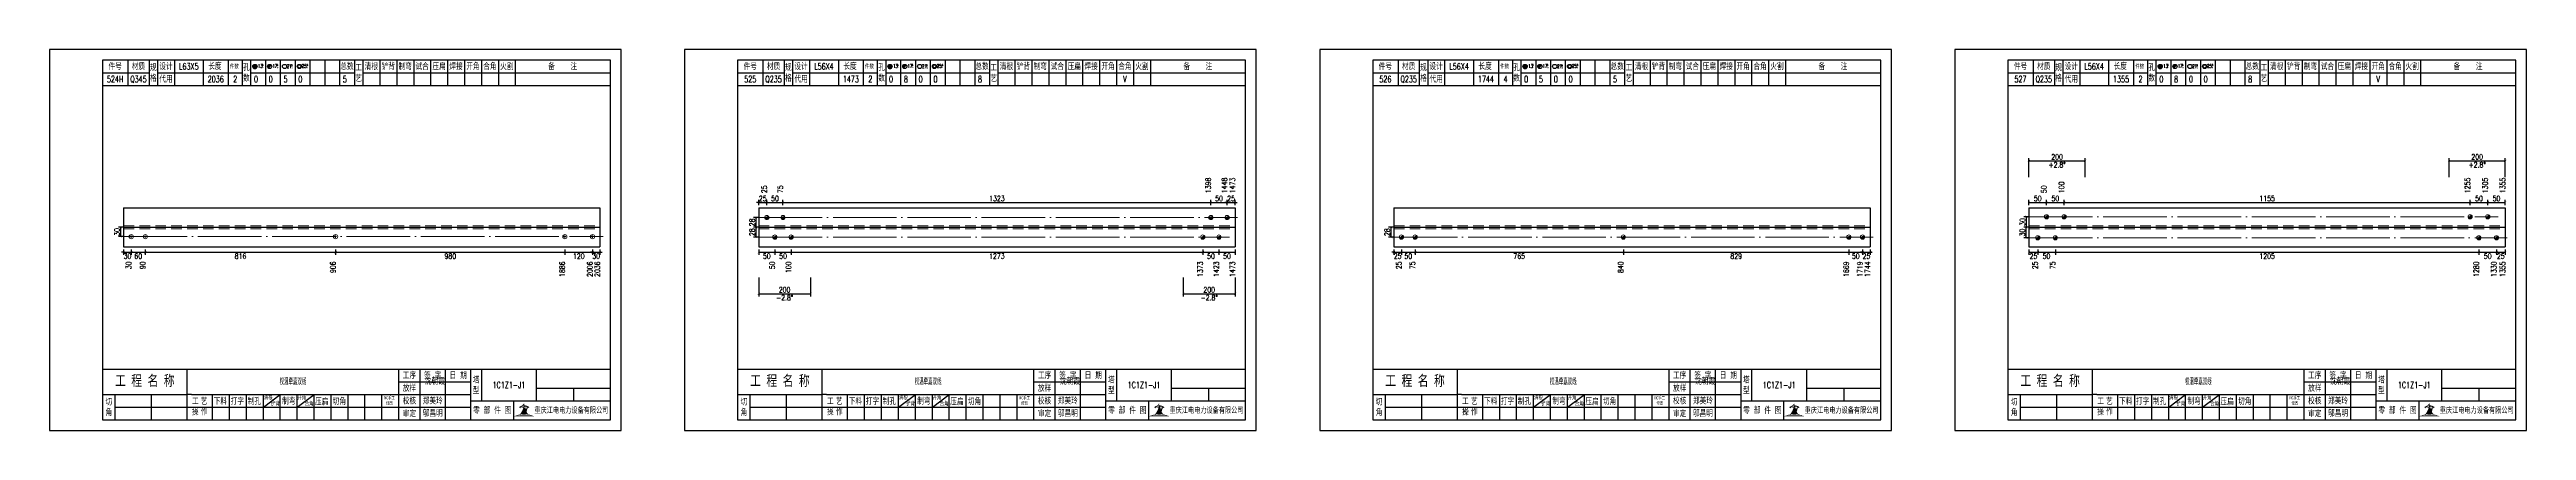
# Model space of a CAD drawing. Header units: millimetres. Extents: x -524 to 9570, y -2481 to 180.
# Drawn here: x 4500 to 5670, y -2400 to -2220 of the extents above; entities that cross this region are included whole.
import ezdxf
from ezdxf.enums import TextEntityAlignment as Align

# ---------------------------------------------------------------- set-up
doc = ezdxf.new("R2010")
doc.units = ezdxf.units.MM
doc.header["$LTSCALE"] = 20
doc.header["$PDMODE"] = 1
doc.linetypes.add('DASHDOT2X', pattern=[1.75, 1.5, -0.125, 0, -0.125])
doc.linetypes.add('HIDDEN', pattern=[0.375, 0.25, -0.125])
for name, color, linetype, lineweight in [('1', 7, 'Continuous', 25), ('11', 1, 'Continuous', 13), ('2', 1, 'HIDDEN', 13), ('5', 7, 'Continuous', 13), ('7', 3, 'DASHDOT2X', 13)]:
    doc.layers.add(name, color=color, linetype=linetype, lineweight=lineweight)
doc.styles.get("Standard").update_dxf_attribs({"font": 'simplex', "width": 0.7, "bigfont": 'gbhzfs.shx'})
doc.styles.add('SYMBOL_TXT', font='txt.shx', dxfattribs={"width": 0.6})
doc.styles.add('TITLE_TXT', font='simplex.shx', dxfattribs={"width": 0.75, "height": 2.5, "bigfont": 'gbhzfs.shx'})
doc.dimstyles.new('dimStyle4', dxfattribs={"dimtxt": 2.5, "dimasz": 1, "dimexe": 1.25, "dimexo": 0, "dimgap": 0.63, "dimtad": 2, "dimzin": 0, "dimdsep": 46, "dimtxsty": 'standard', "dimblk": 'ARCHTICK', "dimblk1": 'ARCHTICK', "dimblk2": 'ARCHTICK', "dimcen": 0.09, "dimadec": 0, "dimazin": 0, "dimtfac": 1, "dimtdec": 1, "dimtix": 1, "dimtmove": 2, "dimatfit": 3, "dimfxl": 0, "dimtolj": 1, "dimtzin": 0, "dimarcsym": 0})
doc.dimstyles.get("Standard").update_dxf_attribs({"dimtxt": 2.5, "dimasz": 1, "dimexe": 1.25, "dimexo": 0, "dimgap": 0.63, "dimtad": 1, "dimzin": 0, "dimdsep": 46, "dimtxsty": 'standard', "dimblk": 'ARCHTICK', "dimblk1": 'ARCHTICK', "dimblk2": 'ARCHTICK', "dimcen": 0.09, "dimadec": 0, "dimazin": 0, "dimtfac": 1, "dimtdec": 1, "dimtix": 1, "dimtmove": 2, "dimatfit": 3, "dimfxl": 0, "dimtolj": 1, "dimtzin": 0, "dimarcsym": 0})
pattern_1 = [(0, (-3, 0), (0, 0.0125), [])]

# ---------------------------------------------------------------- blocks, each defined once
blk = doc.blocks.new('M12_HOLE')
h = blk.add_hatch()
h.set_pattern_fill('LINE', scale=0.1, style=0)
h.set_pattern_definition(pattern_1)
h.paths.add_polyline_path([(-5, 0, 1), (-1, 0, 1)])
at = {"color": 7}
blk.add_circle((-3, 0), 2, dxfattribs=at)
at = {"color": 7, "attachment_point": 1, "style": 'SYMBOL_TXT'}
for s, insert, char_height, width in [('13\\f??|b0|i0|c0|p54;.', (-0.1, 2.1), 3.5, 5.707), ('5', (3.7, 2.3), 1.8, 2.931)]:
    blk.add_mtext(s, dxfattribs=dict(at, insert=insert, char_height=char_height, width=width))
blk = doc.blocks.new('M16_HOLE')
h = blk.add_hatch()
h.set_pattern_fill('LINE', scale=0.1, style=0)
h.set_pattern_definition(pattern_1)
h.paths.add_polyline_path([(-1.6, 1.4, 0.668179), (-5, 0, 0.198912), (-4.4, -1.4)])
at = {"color": 7}
blk.add_circle((-3, 0), 2, dxfattribs=at)
at = {"color": 7, "attachment_point": 1, "style": 'SYMBOL_TXT'}
for s, insert, char_height, width in [('17.', (-0.4, 2.1), 3.5, 6.316), ('5', (3.6, 2.3), 1.8, 1.822)]:
    blk.add_mtext(s, dxfattribs=dict(at, insert=insert, char_height=char_height, width=width))
blk = doc.blocks.new('M20_HOLE')
at = {"color": 7}
blk.add_circle((-3, 0), 2, dxfattribs=at)
at = {"color": 7, "attachment_point": 1, "style": 'SYMBOL_TXT'}
for s, insert, char_height, width in [('21.', (-0.7, 2), 3.5, 6.074), ('5', (3.3, 2), 1.8, 1.458)]:
    blk.add_mtext(s, dxfattribs=dict(at, insert=insert, char_height=char_height, width=width))
blk = doc.blocks.new('M24_HOLE')
at = {"color": 7}
for radius in [2, 1.5]:
    blk.add_circle((-3, 0), radius, dxfattribs=at)
at = {"color": 7, "attachment_point": 1, "style": 'SYMBOL_TXT'}
for s, insert, char_height, width in [('25.', (-0.7, 2.1), 3.5, 2.429), ('5', (3.9, 2.3), 1.8, 1.944)]:
    blk.add_mtext(s, dxfattribs=dict(at, insert=insert, char_height=char_height, width=width))
blk = doc.blocks.new('A$C1E394B87')
for p, q in [((270, 180), (0, 180)), ((0, 180), (0, 0)), ((270, 0), (270, 180)), ((0, 0), (270, 0))]:
    blk.add_line(p, q)
blk = doc.blocks.new('JgCard')
h = blk.add_hatch(color=256)
edge = h.paths.add_edge_path()
edge.add_arc((223.8, -21.8), 29, 79.8172, 89.2781)
edge.add_arc((224.5, -21.8), 29, 90.7219, 100.1828)
edge.add_arc((224, -3.8), 11.5, 89.3071, 113.696, ccw=False)
edge.add_arc((224.3, -3.8), 11.5, 66.304, 90.6929, ccw=False)
edge = h.paths.add_edge_path()
edge.add_arc((233, 13.2), 8.87, 191.5208, 219.6965)
edge.add_arc((215.3, 13.2), 8.87, 320.3035, 348.4792)
edge.add_arc((214, 11.4), 10.1, 338.1301, 359.9154)
edge.add_arc((234.3, 11.4), 10.1, 180.0846, 201.8699)
edge.add_line((225.9, 10.9), (225.7, 10.4))
edge.add_arc((224.2, 7.9), 3.96, 91.4198, 127.4827)
edge.add_arc((215.3, 13.2), 8.87, 351.086, 357.2867)
edge.add_line((222.4, 10.9), (222.7, 10.4))
edge.add_line((222.7, 10.4), (221.8, 10.9))
edge.add_line((225.7, 10.4), (226.6, 10.9))
edge.add_arc((224.2, 7.9), 3.54, 93.8057, 121.2894)
edge.add_arc((224.1, 7.9), 3.54, 58.7106, 86.1943)
edge.add_arc((224.2, 7.9), 3.96, 52.5302, 88.6044)
edge.add_arc((233, 13.2), 8.87, 182.7133, 188.9137)
edge.add_line((224.2, 11.4), (224.2, 11.4))
blk.add_hatch(color=256).paths.add_polyline_path([(224.2, 11.4, 0.095344), (224.9, 7.7, -0.02858), (226.2, 7.5, -0.123563), (224.3, 11.4, -0.120499), (225.9, 10.9), (225.7, 10.4), (226.6, 10.9, 0.540242), (226.6, 11, 0.158716), (224.3, 11.8, -0.027061), (224.2, 12.8, -0.027062), (224.1, 11.8, 0.158666), (221.8, 11, 0.540176), (221.8, 10.9, -0.000006), (221.8, 10.9), (222.7, 10.4), (222.4, 10.9, -0.120499), (224, 11.4, -0.123563), (222.1, 7.5, -0.02858), (223.4, 7.7, 0.095344)])
for p, q in [((265, 175), (25, 175)), ((25, 175), (25, 5)), ((25, 169), (47, 169)), ((37, 175), (37, 163)), ((47, 175), (47, 163)), ((51, 175), (51, 163)), ((51, 169), (91, 169)), ((59, 175), (59, 163)), ((72.6, 175), (72.6, 163)), ((84.4, 175), (84.4, 163)), ((91, 175), (91, 163)), ((95, 175), (95, 163)), ((95, 169), (144, 169)), ((102, 175), (102, 163)), ((109, 175), (109, 163)), ((116, 175), (116, 163)), ((123, 175), (123, 163)), ((130, 175), (130, 163)), ((137, 175), (137, 163)), ((144, 175), (144, 163)), ((148, 175), (148, 163)), ((148, 169), (265, 169)), ((156, 175), (156, 163)), ((164, 175), (164, 163)), ((172, 175), (172, 163)), ((180, 175), (180, 163)), ((188, 175), (188, 163)), ((196, 175), (196, 163)), ((204, 175), (204, 163)), ((212, 175), (212, 163)), ((220, 175), (220, 163)), ((265, 5), (265, 175)), ((25, 163), (265, 163)), ((25, 29), (265, 29)), ((65, 17), (65, 29)), ((165, 5), (165, 29)), ((175, 5), (175, 29)), ((187, 5), (187, 29)), ((199, 5), (199, 29)), ((204, 29), (204, 14)), ((230, 14), (230, 29)), ((25, 17), (65, 17)), ((31, 5), (31, 17)), ((48, 17), (48, 5)), ((65, 5), (65, 17)), ((67, 17), (65, 17)), ((67, 17), (165, 17)), ((77, 5), (77, 17)), ((85, 5), (85, 17)), ((93, 5), (93, 17)), ((101, 5), (101, 17)), ((101, 11), (109, 17)), ((109, 5), (109, 17)), ((117, 5), (117, 17)), ((117, 11), (125, 17)), ((125, 5), (125, 17)), ((133, 5), (133, 17)), ((141, 5), (141, 17)), ((149, 5), (149, 17)), ((157, 5), (157, 17)), ((165, 23), (199, 23)), ((165, 17), (199, 17)), ((199, 14), (265, 14)), ((219.1, 14), (219.1, 5)), ((230, 20), (265, 20)), ((247.5, 20), (247.5, 14)), ((25, 5), (265, 5)), ((31, 11), (65, 11)), ((65, 11), (165, 11)), ((165, 11), (199, 11))]:
    blk.add_line(p, q)
blk.add_lwpolyline([(96, 172, -1), (98, 172, -1)], format="xyb", close=True)
for p in [(65.8, 166), (145, 96)]:
    blk.add_point(p)
blk.add_blockref('A$C1E394B87', (0, 0))
at = {"xscale": 0.5, "yscale": 0.5, "zscale": 0.5}
for name, p in [('M12_HOLE', (98.5, 172)), ('M16_HOLE', (105.5, 172)), ('M20_HOLE', (112.5, 172)), ('M24_HOLE', (119.5, 172))]:
    blk.add_blockref(name, p, dxfattribs=at)
at = {"attachment_point": 5, "style": 'TITLE_TXT'}
for s, insert, char_height, width in [('{\\fSimHei|b0|i0|c134|p2;件号}', (31, 172), 3, 15), ('{\\fSimHei|b0|i0|c134|p2;材质}', (42, 172), 3, 8), ('{\\fSimHei|b0|i0|c134|p2;规格}', (49, 169), 3, 4), ('{\\fSimHei|b0|i0|c134|p2;代用}', (55, 166), 3, 8), ('{\\fSimHei|b0|i0|c134|p2;设计}', (55, 172), 3, 8), ('{\\fSimHei|b0|i0|c134|p2;长度}', (78.1, 172.1), 3, 8), ('{\\fSimHei|b0|i0|c134|p2;件数}', (87.3, 172), 2, 8.824), ('{\\fSimHei|b0|i0|c134|p2;孔数}', (93, 169), 3, 4), ('{\\fSimHei|b0|i0|c134|p2;总数}', (140.5, 172), 3, 7), ('{\\fSimHei|b0|i0|c134|p2;工\\P艺}', (146, 169), 3, 4), ('{\\fSimHei|b0|i0|c134|p2;清根}', (152, 172), 3, 8), ('{\\fSimHei|b0|i0|c134|p2;铲背}', (160, 172), 3, 8), ('{\\fSimHei|b0|i0|c134|p2;制弯}', (168, 172), 3, 8), ('{\\fSimHei|b0|i0|c134|p2;试合}', (176, 172), 3, 8), ('{\\fSimHei|b0|i0|c134|p2;压扁}', (184, 172), 3, 8), ('{\\fSimHei|b0|i0|c134|p2;焊接}', (192, 172), 3, 8), ('{\\fSimHei|b0|i0|c134|p2;开角}', (200, 172), 3, 8), ('{\\fSimHei|b0|i0|c134|p2;合角}', (208, 172), 3, 8), ('{\\fSimHei|b0|i0|c134|p2;火割}', (216, 172), 3, 8), ('{\\fSimHei|b0|i0|c134|p2;备    注}', (242.4, 172), 3, 22), ('{\\fSimHei|b0|i0|c134|p2;工 程 名 称}', (45, 23.3), 5, 47.333), ('{\\fSimHei|b0|i0|c134|p2;工序}', (170, 26), 3, 10), ('{\\fSimHei|b0|i0|c134|p2;签 字}', (181, 26), 3, 12), ('{\\fSimHei|b0|i0|c134|p2;^I沈朝霞}', (181.1, 23.3), 3, 12), ('{\\fSimHei|b0|i0|c134|p2;日 期}', (193, 26), 3, 12), ('{\\fSimHei|b0|i0|c134|p2;塔\\P型}', (201.5, 21.5), 3, 5), ('{\\fSimHei|b0|i0|c134|p2;切\\P角}', (28, 11), 3, 6), ('{\\fSimHei|b0|i0|c134|p2;工\\P操}', (68.8, 11.3), 3, 6), ('{\\fSimHei|b0|i0|c134|p2;艺\\P作}', (73, 11.3), 3, 6), ('{\\fSimHei|b0|i0|c134|p2;下料}', (80.7, 13.8), 3, 8), ('{\\fSimHei|b0|i0|c134|p2;打字}', (88.7, 13.8), 3, 8), ('{\\fSimHei|b0|i0|c134|p2;制孔}', (96.7, 13.8), 3, 8), ('{\\fSimHei|b0|i0|c134|p2;清根}', (103.3, 15.6), 2, 8), ('{\\fSimHei|b0|i0|c134|p2;铲背}', (106.7, 12.6), 2, 8), ('{\\fSimHei|b0|i0|c134|p2;制弯}', (113, 13.9), 3, 8), ('{\\fSimHei|b0|i0|c134|p2;开角}', (119.2, 15.5), 2, 8), ('{\\fSimHei|b0|i0|c134|p2;合角}', (122.6, 12.7), 2, 8), ('{\\fSimHei|b0|i0|c134|p2;压扁}', (128.6, 13.6), 3, 8), ('{\\fSimHei|b0|i0|c134|p2;切角}', (136.9, 13.7), 3, 8), ('{\\fSimHei|b0|i0|c134|p2;NC手工修改}', (160.6, 14.1), 1.5, 6.204), ('{\\fSimHei|b0|i0|c134|p2;放样}', (170, 20), 3, 10), ('{\\fSimHei|b0|i0|c134|p2;校核}', (170, 14), 3, 10), ('{\\fSimHei|b0|i0|c134|p2;郑美玲}', (181, 14), 3, 12), ('{\\fSimHei|b0|i0|c134|p2;审定}', (170, 8), 3, 10), ('{\\fSimHei|b0|i0|c134|p2;邬昌明}', (181, 8.1), 3, 12), ('{\\fSimHei|b0|i0|c134|p2;零 部 件 图}', (209.1, 9.5), 3, 30.761), ('{\\fSimHei|b0|i0|c134|p2;重庆江电电力设备有限公司}', (246.5, 9.5), 2.772, 63.294)]:
    blk.add_mtext(s, dxfattribs=dict(at, insert=insert, char_height=char_height, width=width))
blk = doc.blocks.new('M20')
for p, q in [((-0.5, 0), (0.5, 0)), ((0, -0.5), (0, 0.5))]:
    blk.add_line(p, q)
blk.add_circle((0, 0), 1)
blk = doc.blocks.new('_ArchTick')
at = {"color": 0, "linetype": 'ByBlock', "const_width": 0.15}
blk.add_lwpolyline([(-0.5, -0.5), (0.5, 0.5)], dxfattribs=at)
blk = doc.blocks.new('*D1619')
at = {"layer": '11', "color": 0, "lineweight": -2}
for p, q in [((4535, -2315.8), (4534, -2315.8)), ((4535, -2314.5), (4535, -2317)), ((4535, -2315.8), (4538.6, -2315.8)), ((4538.6, -2314.5), (4538.6, -2317)), ((4538.6, -2315.8), (4539.6, -2315.8))]:
    blk.add_line(p, q, dxfattribs=at)
at = {"layer": 'Defpoints', "color": 0}
for p in [(4535, -2314.5), (4538.6, -2314.5), (4538.6, -2315.8)]:
    blk.add_point(p, dxfattribs=at)
at = {"layer": '11', "color": 0, "lineweight": -2}
blk.add_blockref('_ArchTick', (4535, -2315.8), dxfattribs=at)
at = {"layer": '11', "color": 0, "lineweight": -2, "rotation": 180}
blk.add_blockref('_ArchTick', (4538.6, -2315.8), dxfattribs=at)
at = {"layer": '11', "color": 0, "insert": (4536.8, -2317.6), "char_height": 2.5, "attachment_point": 5}
blk.add_mtext('\\A1;30', dxfattribs=at)
blk = doc.blocks.new('*D1620')
at = {"layer": '11', "color": 0, "lineweight": -2}
for p, q in [((4538.6, -2314.5), (4538.6, -2317)), ((4538.6, -2315.8), (4545.2, -2315.8)), ((4545.2, -2314.5), (4545.2, -2317))]:
    blk.add_line(p, q, dxfattribs=at)
at = {"layer": 'Defpoints', "color": 0}
for p in [(4538.6, -2314.5), (4545.2, -2314.5), (4545.2, -2315.8)]:
    blk.add_point(p, dxfattribs=at)
at = {"layer": '11', "color": 0, "lineweight": -2, "rotation": 180}
blk.add_blockref('_ArchTick', (4538.6, -2315.8), dxfattribs=at)
at = {"layer": '11', "color": 0, "lineweight": -2}
blk.add_blockref('_ArchTick', (4545.2, -2315.8), dxfattribs=at)
at = {"layer": '11', "color": 0, "insert": (4541.9, -2317.6), "char_height": 2.5, "attachment_point": 5}
blk.add_mtext('\\A1;60', dxfattribs=at)
blk = doc.blocks.new('*D1621')
at = {"layer": '11', "color": 0, "lineweight": -2}
for p, q in [((4545.2, -2314.5), (4545.2, -2317)), ((4545.2, -2315.8), (4635.1, -2315.8)), ((4635.1, -2314.5), (4635.1, -2317))]:
    blk.add_line(p, q, dxfattribs=at)
at = {"layer": 'Defpoints', "color": 0}
for p in [(4545.2, -2314.5), (4635.1, -2314.5), (4635.1, -2315.8)]:
    blk.add_point(p, dxfattribs=at)
at = {"layer": '11', "color": 0, "lineweight": -2, "rotation": 180}
blk.add_blockref('_ArchTick', (4545.2, -2315.8), dxfattribs=at)
at = {"layer": '11', "color": 0, "lineweight": -2}
blk.add_blockref('_ArchTick', (4635.1, -2315.8), dxfattribs=at)
at = {"layer": '11', "color": 0, "insert": (4590.2, -2317.6), "char_height": 2.5, "attachment_point": 5}
blk.add_mtext('\\A1;816', dxfattribs=at)
blk = doc.blocks.new('*D1622')
at = {"layer": '11', "color": 0, "lineweight": -2}
for p, q in [((4635.1, -2314.5), (4635.1, -2317)), ((4635.1, -2315.8), (4743.4, -2315.8)), ((4743.4, -2314.5), (4743.4, -2317))]:
    blk.add_line(p, q, dxfattribs=at)
at = {"layer": 'Defpoints', "color": 0}
for p in [(4635.1, -2314.5), (4743.4, -2314.5), (4743.4, -2315.8)]:
    blk.add_point(p, dxfattribs=at)
at = {"layer": '11', "color": 0, "lineweight": -2, "rotation": 180}
blk.add_blockref('_ArchTick', (4635.1, -2315.8), dxfattribs=at)
at = {"layer": '11', "color": 0, "lineweight": -2}
blk.add_blockref('_ArchTick', (4743.4, -2315.8), dxfattribs=at)
at = {"layer": '11', "color": 0, "insert": (4689.3, -2317.6), "char_height": 2.5, "attachment_point": 5}
blk.add_mtext('\\A1;980', dxfattribs=at)
blk = doc.blocks.new('*D1623')
at = {"layer": '11', "color": 0, "lineweight": -2}
for p, q in [((4743.4, -2314.5), (4743.4, -2317)), ((4743.4, -2315.8), (4756.5, -2315.8)), ((4756.5, -2314.5), (4756.5, -2317))]:
    blk.add_line(p, q, dxfattribs=at)
at = {"layer": 'Defpoints', "color": 0}
for p in [(4743.4, -2314.5), (4756.5, -2314.5), (4756.5, -2315.8)]:
    blk.add_point(p, dxfattribs=at)
at = {"layer": '11', "color": 0, "lineweight": -2, "rotation": 180}
blk.add_blockref('_ArchTick', (4743.4, -2315.8), dxfattribs=at)
at = {"layer": '11', "color": 0, "lineweight": -2}
blk.add_blockref('_ArchTick', (4756.5, -2315.8), dxfattribs=at)
at = {"layer": '11', "color": 0, "insert": (4750, -2317.6), "char_height": 2.5, "attachment_point": 5}
blk.add_mtext('\\A1;120', dxfattribs=at)
blk = doc.blocks.new('*D1624')
at = {"layer": '11', "color": 0, "lineweight": -2}
for p, q in [((4756.5, -2315.8), (4755.5, -2315.8)), ((4756.5, -2314.5), (4756.5, -2317)), ((4756.5, -2315.8), (4760, -2315.8)), ((4760, -2314.5), (4760, -2317)), ((4760, -2315.8), (4761, -2315.8))]:
    blk.add_line(p, q, dxfattribs=at)
at = {"layer": 'Defpoints', "color": 0}
for p in [(4756.5, -2314.5), (4760, -2314.5), (4760, -2315.8)]:
    blk.add_point(p, dxfattribs=at)
at = {"layer": '11', "color": 0, "lineweight": -2}
blk.add_blockref('_ArchTick', (4756.5, -2315.8), dxfattribs=at)
at = {"layer": '11', "color": 0, "lineweight": -2, "rotation": 180}
blk.add_blockref('_ArchTick', (4760, -2315.8), dxfattribs=at)
at = {"layer": '11', "color": 0, "insert": (4758.2, -2317.6), "char_height": 2.5, "attachment_point": 5}
blk.add_mtext('\\A1;30', dxfattribs=at)
blk = doc.blocks.new('M16')
for p, q in [((-0.7, -0.7), (0.7, 0.7)), ((-0.4, 0), (0.4, 0)), ((0, 0.4), (0, -0.4))]:
    blk.add_line(p, q)
blk.add_circle((0, 0), 1)
for radius in [0.8, 0.6, 0.4, 0.2]:
    blk.add_arc((0, 0), radius, 225, 45)
blk = doc.blocks.new('*D1626')
at = {"layer": '11', "color": 0, "lineweight": -2}
for p, q in [((4835, -2314.5), (4835, -2317)), ((4835, -2315.8), (4842.6, -2315.8)), ((4842.6, -2314.5), (4842.6, -2317))]:
    blk.add_line(p, q, dxfattribs=at)
at = {"layer": 'Defpoints', "color": 0}
for p in [(4835, -2314.5), (4842.6, -2314.5), (4842.6, -2315.8)]:
    blk.add_point(p, dxfattribs=at)
at = {"layer": '11', "color": 0, "lineweight": -2, "rotation": 180}
blk.add_blockref('_ArchTick', (4835, -2315.8), dxfattribs=at)
at = {"layer": '11', "color": 0, "lineweight": -2}
blk.add_blockref('_ArchTick', (4842.6, -2315.8), dxfattribs=at)
at = {"layer": '11', "color": 0, "insert": (4838.8, -2317.6), "char_height": 2.5, "attachment_point": 5}
blk.add_mtext('\\A1;50', dxfattribs=at)
blk = doc.blocks.new('*D1627')
at = {"layer": '11', "color": 0, "lineweight": -2}
for p, q in [((4842.6, -2314.5), (4842.6, -2317)), ((4842.6, -2315.8), (4850.3, -2315.8)), ((4850.3, -2314.5), (4850.3, -2317))]:
    blk.add_line(p, q, dxfattribs=at)
at = {"layer": 'Defpoints', "color": 0}
for p in [(4842.6, -2314.5), (4850.3, -2314.5), (4850.3, -2315.8)]:
    blk.add_point(p, dxfattribs=at)
at = {"layer": '11', "color": 0, "lineweight": -2, "rotation": 180}
blk.add_blockref('_ArchTick', (4842.6, -2315.8), dxfattribs=at)
at = {"layer": '11', "color": 0, "lineweight": -2}
blk.add_blockref('_ArchTick', (4850.3, -2315.8), dxfattribs=at)
at = {"layer": '11', "color": 0, "insert": (4846.5, -2317.6), "char_height": 2.5, "attachment_point": 5}
blk.add_mtext('\\A1;50', dxfattribs=at)
blk = doc.blocks.new('*D1628')
at = {"layer": '11', "color": 0, "lineweight": -2}
for p, q in [((4850.3, -2314.5), (4850.3, -2317)), ((4850.3, -2315.8), (5044.8, -2315.8)), ((5044.8, -2314.5), (5044.8, -2317))]:
    blk.add_line(p, q, dxfattribs=at)
at = {"layer": 'Defpoints', "color": 0}
for p in [(4850.3, -2314.5), (5044.8, -2314.5), (5044.8, -2315.8)]:
    blk.add_point(p, dxfattribs=at)
at = {"layer": '11', "color": 0, "lineweight": -2, "rotation": 180}
blk.add_blockref('_ArchTick', (4850.3, -2315.8), dxfattribs=at)
at = {"layer": '11', "color": 0, "lineweight": -2}
blk.add_blockref('_ArchTick', (5044.8, -2315.8), dxfattribs=at)
at = {"layer": '11', "color": 0, "insert": (4947.5, -2317.6), "char_height": 2.5, "attachment_point": 5}
blk.add_mtext('\\A1;1273', dxfattribs=at)
blk = doc.blocks.new('*D1629')
at = {"layer": '11', "color": 0, "lineweight": -2}
for p, q in [((5044.8, -2314.5), (5044.8, -2317)), ((5044.8, -2315.8), (5052.4, -2315.8)), ((5052.4, -2314.5), (5052.4, -2317))]:
    blk.add_line(p, q, dxfattribs=at)
at = {"layer": 'Defpoints', "color": 0}
for p in [(5044.8, -2314.5), (5052.4, -2314.5), (5052.4, -2315.8)]:
    blk.add_point(p, dxfattribs=at)
at = {"layer": '11', "color": 0, "lineweight": -2, "rotation": 180}
blk.add_blockref('_ArchTick', (5044.8, -2315.8), dxfattribs=at)
at = {"layer": '11', "color": 0, "lineweight": -2}
blk.add_blockref('_ArchTick', (5052.4, -2315.8), dxfattribs=at)
at = {"layer": '11', "color": 0, "insert": (5048.6, -2317.6), "char_height": 2.5, "attachment_point": 5}
blk.add_mtext('\\A1;50', dxfattribs=at)
blk = doc.blocks.new('*D1630')
at = {"layer": '11', "color": 0, "lineweight": -2}
for p, q in [((5052.4, -2314.5), (5052.4, -2317)), ((5052.4, -2315.8), (5060, -2315.8)), ((5060, -2314.5), (5060, -2317))]:
    blk.add_line(p, q, dxfattribs=at)
at = {"layer": 'Defpoints', "color": 0}
for p in [(5052.4, -2314.5), (5060, -2314.5), (5060, -2315.8)]:
    blk.add_point(p, dxfattribs=at)
at = {"layer": '11', "color": 0, "lineweight": -2, "rotation": 180}
blk.add_blockref('_ArchTick', (5052.4, -2315.8), dxfattribs=at)
at = {"layer": '11', "color": 0, "lineweight": -2}
blk.add_blockref('_ArchTick', (5060, -2315.8), dxfattribs=at)
at = {"layer": '11', "color": 0, "insert": (5056.2, -2317.6), "char_height": 2.5, "attachment_point": 5}
blk.add_mtext('\\A1;50', dxfattribs=at)
blk = doc.blocks.new('*D1631')
at = {"layer": '11', "color": 0, "lineweight": -2}
for p, q in [((4835, -2292.3), (4834, -2292.3)), ((4835, -2293.5), (4835, -2291)), ((4835, -2292.3), (4838.8, -2292.3)), ((4838.8, -2293.5), (4838.8, -2291)), ((4838.8, -2292.3), (4839.8, -2292.3))]:
    blk.add_line(p, q, dxfattribs=at)
at = {"layer": 'Defpoints', "color": 0}
for p in [(4838.8, -2292.3), (4835, -2293.5), (4838.8, -2293.5)]:
    blk.add_point(p, dxfattribs=at)
at = {"layer": '11', "color": 0, "lineweight": -2}
blk.add_blockref('_ArchTick', (4835, -2292.3), dxfattribs=at)
at = {"layer": '11', "color": 0, "lineweight": -2, "rotation": 180}
blk.add_blockref('_ArchTick', (4838.8, -2292.3), dxfattribs=at)
at = {"layer": '11', "color": 0, "insert": (4836.9, -2290.4), "char_height": 2.5, "attachment_point": 5}
blk.add_mtext('\\A1;25', dxfattribs=at)
blk = doc.blocks.new('*D1635')
at = {"layer": '11', "color": 0, "lineweight": -2}
for p, q in [((5056.2, -2292.3), (5055.2, -2292.3)), ((5056.2, -2293.5), (5056.2, -2291)), ((5056.2, -2292.3), (5060, -2292.3)), ((5060, -2293.5), (5060, -2291)), ((5060, -2292.3), (5061, -2292.3))]:
    blk.add_line(p, q, dxfattribs=at)
at = {"layer": 'Defpoints', "color": 0}
for p in [(5060, -2292.3), (5056.2, -2293.5), (5060, -2293.5)]:
    blk.add_point(p, dxfattribs=at)
at = {"layer": '11', "color": 0, "lineweight": -2}
blk.add_blockref('_ArchTick', (5056.2, -2292.3), dxfattribs=at)
at = {"layer": '11', "color": 0, "lineweight": -2, "rotation": 180}
blk.add_blockref('_ArchTick', (5060, -2292.3), dxfattribs=at)
at = {"layer": '11', "color": 0, "insert": (5058.1, -2290.4), "char_height": 2.5, "attachment_point": 5}
blk.add_mtext('\\A1;25', dxfattribs=at)
blk = doc.blocks.new('*D1637')
at = {"layer": '1', "color": 0, "lineweight": -2}
for p, q in [((4834.7, -2299.4), (4832.5, -2299.4)), ((4834.7, -2304), (4832.5, -2304)), ((4833.7, -2299.4), (4833.7, -2304))]:
    blk.add_line(p, q, dxfattribs=at)
at = {"layer": 'Defpoints', "color": 0}
for p in [(4833.7, -2304), (4834.7, -2299.4), (4834.7, -2304)]:
    blk.add_point(p, dxfattribs=at)
at = {"layer": '1', "color": 0, "lineweight": -2}
for p, rotation in [((4833.7, -2299.4), 90), ((4833.7, -2304), 270)]:
    blk.add_blockref('_ArchTick', p, dxfattribs=dict(at, rotation=rotation))
at = {"layer": '1', "color": 0, "insert": (4831.9, -2301.7), "char_height": 2.5, "attachment_point": 5, "rotation": 90}
blk.add_mtext('\\A1;28', dxfattribs=at)
blk = doc.blocks.new('*D1640')
at = {"layer": '11', "color": 0, "lineweight": -2}
for p, q in [((5135, -2315.8), (5134, -2315.8)), ((5135, -2314.5), (5135, -2317)), ((5135, -2315.8), (5138.6, -2315.8)), ((5138.6, -2314.5), (5138.6, -2317)), ((5138.6, -2315.8), (5139.6, -2315.8))]:
    blk.add_line(p, q, dxfattribs=at)
at = {"layer": 'Defpoints', "color": 0}
for p in [(5135, -2314.5), (5138.6, -2314.5), (5138.6, -2315.8)]:
    blk.add_point(p, dxfattribs=at)
at = {"layer": '11', "color": 0, "lineweight": -2}
blk.add_blockref('_ArchTick', (5135, -2315.8), dxfattribs=at)
at = {"layer": '11', "color": 0, "lineweight": -2, "rotation": 180}
blk.add_blockref('_ArchTick', (5138.6, -2315.8), dxfattribs=at)
at = {"layer": '11', "color": 0, "insert": (5136.8, -2317.6), "char_height": 2.5, "attachment_point": 5}
blk.add_mtext('\\A1;25', dxfattribs=at)
blk = doc.blocks.new('*D1641')
at = {"layer": '11', "color": 0, "lineweight": -2}
for p, q in [((5138.6, -2314.5), (5138.6, -2317)), ((5138.6, -2315.8), (5145.1, -2315.8)), ((5145.1, -2314.5), (5145.1, -2317))]:
    blk.add_line(p, q, dxfattribs=at)
at = {"layer": 'Defpoints', "color": 0}
for p in [(5138.6, -2314.5), (5145.1, -2314.5), (5145.1, -2315.8)]:
    blk.add_point(p, dxfattribs=at)
at = {"layer": '11', "color": 0, "lineweight": -2, "rotation": 180}
blk.add_blockref('_ArchTick', (5138.6, -2315.8), dxfattribs=at)
at = {"layer": '11', "color": 0, "lineweight": -2}
blk.add_blockref('_ArchTick', (5145.1, -2315.8), dxfattribs=at)
at = {"layer": '11', "color": 0, "insert": (5141.8, -2317.6), "char_height": 2.5, "attachment_point": 5}
blk.add_mtext('\\A1;50', dxfattribs=at)
blk = doc.blocks.new('*D1642')
at = {"layer": '11', "color": 0, "lineweight": -2}
for p, q in [((5145.1, -2314.5), (5145.1, -2317)), ((5145.1, -2315.8), (5243.4, -2315.8)), ((5243.4, -2314.5), (5243.4, -2317))]:
    blk.add_line(p, q, dxfattribs=at)
at = {"layer": 'Defpoints', "color": 0}
for p in [(5145.1, -2314.5), (5243.4, -2314.5), (5243.4, -2315.8)]:
    blk.add_point(p, dxfattribs=at)
at = {"layer": '11', "color": 0, "lineweight": -2, "rotation": 180}
blk.add_blockref('_ArchTick', (5145.1, -2315.8), dxfattribs=at)
at = {"layer": '11', "color": 0, "lineweight": -2}
blk.add_blockref('_ArchTick', (5243.4, -2315.8), dxfattribs=at)
at = {"layer": '11', "color": 0, "insert": (5194.2, -2317.6), "char_height": 2.5, "attachment_point": 5}
blk.add_mtext('\\A1;765', dxfattribs=at)
blk = doc.blocks.new('*D1643')
at = {"layer": '11', "color": 0, "lineweight": -2}
for p, q in [((5243.4, -2314.5), (5243.4, -2317)), ((5243.4, -2315.8), (5349.9, -2315.8)), ((5349.9, -2314.5), (5349.9, -2317))]:
    blk.add_line(p, q, dxfattribs=at)
at = {"layer": 'Defpoints', "color": 0}
for p in [(5243.4, -2314.5), (5349.9, -2314.5), (5349.9, -2315.8)]:
    blk.add_point(p, dxfattribs=at)
at = {"layer": '11', "color": 0, "lineweight": -2, "rotation": 180}
blk.add_blockref('_ArchTick', (5243.4, -2315.8), dxfattribs=at)
at = {"layer": '11', "color": 0, "lineweight": -2}
blk.add_blockref('_ArchTick', (5349.9, -2315.8), dxfattribs=at)
at = {"layer": '11', "color": 0, "insert": (5296.7, -2317.6), "char_height": 2.5, "attachment_point": 5}
blk.add_mtext('\\A1;829', dxfattribs=at)
blk = doc.blocks.new('*D1644')
at = {"layer": '11', "color": 0, "lineweight": -2}
for p, q in [((5349.9, -2314.5), (5349.9, -2317)), ((5349.9, -2315.8), (5356.4, -2315.8)), ((5356.4, -2314.5), (5356.4, -2317))]:
    blk.add_line(p, q, dxfattribs=at)
at = {"layer": 'Defpoints', "color": 0}
for p in [(5349.9, -2314.5), (5356.4, -2314.5), (5356.4, -2315.8)]:
    blk.add_point(p, dxfattribs=at)
at = {"layer": '11', "color": 0, "lineweight": -2, "rotation": 180}
blk.add_blockref('_ArchTick', (5349.9, -2315.8), dxfattribs=at)
at = {"layer": '11', "color": 0, "lineweight": -2}
blk.add_blockref('_ArchTick', (5356.4, -2315.8), dxfattribs=at)
at = {"layer": '11', "color": 0, "insert": (5353.2, -2317.6), "char_height": 2.5, "attachment_point": 5}
blk.add_mtext('\\A1;50', dxfattribs=at)
blk = doc.blocks.new('*D1645')
at = {"layer": '11', "color": 0, "lineweight": -2}
for p, q in [((5356.4, -2315.8), (5355.4, -2315.8)), ((5356.4, -2314.5), (5356.4, -2317)), ((5356.4, -2315.8), (5360, -2315.8)), ((5360, -2314.5), (5360, -2317)), ((5360, -2315.8), (5361, -2315.8))]:
    blk.add_line(p, q, dxfattribs=at)
at = {"layer": 'Defpoints', "color": 0}
for p in [(5356.4, -2314.5), (5360, -2314.5), (5360, -2315.8)]:
    blk.add_point(p, dxfattribs=at)
at = {"layer": '11', "color": 0, "lineweight": -2}
blk.add_blockref('_ArchTick', (5356.4, -2315.8), dxfattribs=at)
at = {"layer": '11', "color": 0, "lineweight": -2, "rotation": 180}
blk.add_blockref('_ArchTick', (5360, -2315.8), dxfattribs=at)
at = {"layer": '11', "color": 0, "insert": (5358.2, -2317.6), "char_height": 2.5, "attachment_point": 5}
blk.add_mtext('\\A1;25', dxfattribs=at)
blk = doc.blocks.new('*D1647')
at = {"layer": '11', "color": 0, "lineweight": -2}
for p, q in [((5435, -2314.5), (5435, -2317)), ((5435, -2315.8), (5439.2, -2315.8)), ((5439.2, -2314.5), (5439.2, -2317))]:
    blk.add_line(p, q, dxfattribs=at)
at = {"layer": 'Defpoints', "color": 0}
for p in [(5435, -2314.5), (5439.2, -2314.5), (5439.2, -2315.8)]:
    blk.add_point(p, dxfattribs=at)
at = {"layer": '11', "color": 0, "lineweight": -2, "rotation": 180}
blk.add_blockref('_ArchTick', (5435, -2315.8), dxfattribs=at)
at = {"layer": '11', "color": 0, "lineweight": -2}
blk.add_blockref('_ArchTick', (5439.2, -2315.8), dxfattribs=at)
at = {"layer": '11', "color": 0, "insert": (5437.1, -2317.6), "char_height": 2.5, "attachment_point": 5}
blk.add_mtext('\\A1;25', dxfattribs=at)
blk = doc.blocks.new('*D1648')
at = {"layer": '11', "color": 0, "lineweight": -2}
for p, q in [((5439.2, -2314.5), (5439.2, -2317)), ((5439.2, -2315.8), (5447.5, -2315.8)), ((5447.5, -2314.5), (5447.5, -2317))]:
    blk.add_line(p, q, dxfattribs=at)
at = {"layer": 'Defpoints', "color": 0}
for p in [(5439.2, -2314.5), (5447.5, -2314.5), (5447.5, -2315.8)]:
    blk.add_point(p, dxfattribs=at)
at = {"layer": '11', "color": 0, "lineweight": -2, "rotation": 180}
blk.add_blockref('_ArchTick', (5439.2, -2315.8), dxfattribs=at)
at = {"layer": '11', "color": 0, "lineweight": -2}
blk.add_blockref('_ArchTick', (5447.5, -2315.8), dxfattribs=at)
at = {"layer": '11', "color": 0, "insert": (5443.3, -2317.6), "char_height": 2.5, "attachment_point": 5}
blk.add_mtext('\\A1;50', dxfattribs=at)
blk = doc.blocks.new('*D1649')
at = {"layer": '11', "color": 0, "lineweight": -2}
for p, q in [((5447.5, -2314.5), (5447.5, -2317)), ((5447.5, -2315.8), (5647.5, -2315.8)), ((5647.5, -2314.5), (5647.5, -2317))]:
    blk.add_line(p, q, dxfattribs=at)
at = {"layer": 'Defpoints', "color": 0}
for p in [(5447.5, -2314.5), (5647.5, -2314.5), (5647.5, -2315.8)]:
    blk.add_point(p, dxfattribs=at)
at = {"layer": '11', "color": 0, "lineweight": -2, "rotation": 180}
blk.add_blockref('_ArchTick', (5447.5, -2315.8), dxfattribs=at)
at = {"layer": '11', "color": 0, "lineweight": -2}
blk.add_blockref('_ArchTick', (5647.5, -2315.8), dxfattribs=at)
at = {"layer": '11', "color": 0, "insert": (5547.5, -2317.6), "char_height": 2.5, "attachment_point": 5}
blk.add_mtext('\\A1;1205', dxfattribs=at)
blk = doc.blocks.new('*D1650')
at = {"layer": '11', "color": 0, "lineweight": -2}
for p, q in [((5647.5, -2314.5), (5647.5, -2317)), ((5647.5, -2315.8), (5655.9, -2315.8)), ((5655.9, -2314.5), (5655.9, -2317))]:
    blk.add_line(p, q, dxfattribs=at)
at = {"layer": 'Defpoints', "color": 0}
for p in [(5647.5, -2314.5), (5655.9, -2314.5), (5655.9, -2315.8)]:
    blk.add_point(p, dxfattribs=at)
at = {"layer": '11', "color": 0, "lineweight": -2, "rotation": 180}
blk.add_blockref('_ArchTick', (5647.5, -2315.8), dxfattribs=at)
at = {"layer": '11', "color": 0, "lineweight": -2}
blk.add_blockref('_ArchTick', (5655.9, -2315.8), dxfattribs=at)
at = {"layer": '11', "color": 0, "insert": (5651.7, -2317.6), "char_height": 2.5, "attachment_point": 5}
blk.add_mtext('\\A1;50', dxfattribs=at)
blk = doc.blocks.new('*D1651')
at = {"layer": '11', "color": 0, "lineweight": -2}
for p, q in [((5655.9, -2314.5), (5655.9, -2317)), ((5655.9, -2315.8), (5660, -2315.8)), ((5660, -2314.5), (5660, -2317))]:
    blk.add_line(p, q, dxfattribs=at)
at = {"layer": 'Defpoints', "color": 0}
for p in [(5655.9, -2314.5), (5660, -2314.5), (5660, -2315.8)]:
    blk.add_point(p, dxfattribs=at)
at = {"layer": '11', "color": 0, "lineweight": -2, "rotation": 180}
blk.add_blockref('_ArchTick', (5655.9, -2315.8), dxfattribs=at)
at = {"layer": '11', "color": 0, "lineweight": -2}
blk.add_blockref('_ArchTick', (5660, -2315.8), dxfattribs=at)
at = {"layer": '11', "color": 0, "insert": (5657.9, -2317.6), "char_height": 2.5, "attachment_point": 5}
blk.add_mtext('\\A1;25', dxfattribs=at)
blk = doc.blocks.new('*D1658')
at = {"layer": '1', "color": 0, "lineweight": -2}
for p, q in [((5434.7, -2299), (5432.5, -2299)), ((5434.7, -2304), (5432.5, -2304)), ((5433.7, -2299), (5433.7, -2304))]:
    blk.add_line(p, q, dxfattribs=at)
at = {"layer": 'Defpoints', "color": 0}
for p in [(5433.7, -2304), (5434.7, -2299), (5434.7, -2304)]:
    blk.add_point(p, dxfattribs=at)
at = {"layer": '1', "color": 0, "lineweight": -2}
for p, rotation in [((5433.7, -2299), 90), ((5433.7, -2304), 270)]:
    blk.add_blockref('_ArchTick', p, dxfattribs=dict(at, rotation=rotation))
at = {"layer": '1', "color": 0, "insert": (5431.9, -2301.5), "char_height": 2.5, "attachment_point": 5, "rotation": 90}
blk.add_mtext('\\A1;30', dxfattribs=at)

msp = doc.modelspace()

# ---------------------------------------------------------------- linework, layer by layer
at = {"layer": '1'}
for p, q in [((4535, -2294.75), (4535, -2313.25)), ((4535, -2294.75), (4760, -2294.75)), ((4535, -2304), (4760, -2304)), ((4760, -2294.75), (4760, -2313.25)), ((4835, -2294.75), (4835, -2313.25)), ((4835, -2294.75), (5060, -2294.75)), ((4835, -2304), (5060, -2304)), ((5060, -2294.75), (5060, -2313.25)), ((5135, -2294.75), (5135, -2313.25)), ((5135, -2294.75), (5360, -2294.75)), ((5135, -2304), (5360, -2304)), ((5360, -2294.75), (5360, -2313.25)), ((5435, -2294.75), (5435, -2313.25)), ((5435, -2294.75), (5660, -2294.75)), ((5435, -2304), (5660, -2304)), ((5660, -2294.75), (5660, -2313.25)), ((4535, -2313.25), (4760, -2313.25)), ((4835, -2313.25), (5060, -2313.25)), ((5135, -2313.25), (5360, -2313.25)), ((5435, -2313.25), (5660, -2313.25))]:
    msp.add_line(p, q, dxfattribs=at)
at = {"layer": '2'}
for p, q in [((4535, -2303.266), (4760, -2303.266)), ((4535, -2304.734), (4760, -2304.734)), ((4835, -2303.339), (5060, -2303.339)), ((4835, -2304.661), (5060, -2304.661)), ((5135, -2303.339), (5360, -2303.339)), ((5135, -2304.661), (5360, -2304.661)), ((5435, -2303.339), (5660, -2303.339)), ((5435, -2304.661), (5660, -2304.661))]:
    msp.add_line(p, q, dxfattribs=at)
at = {"layer": '7'}
for p, q in [((4835, -2299.375), (5061.218, -2299.375)), ((5435, -2299.045), (5656.7, -2299.045)), ((4535, -2308.405), (4761.5, -2308.405)), ((4835, -2308.625), (5057.398, -2308.625)), ((5135, -2308.625), (5361.4, -2308.625)), ((5435, -2308.955), (5660.851, -2308.955))]:
    msp.add_line(p, q, dxfattribs=at)

# ---------------------------------------------------------------- block references
at = {"layer": '1'}
for p in [(4500, -2400), (4800, -2400), (5100, -2400), (5400, -2400)]:
    msp.add_blockref('JgCard', p, dxfattribs=at)
at = {"layer": '5'}
for name, p in [('M16', (4838.819, -2299.375)), ('M16', (4846.458, -2299.375)), ('M16', (5048.579, -2299.375)), ('M16', (5056.218, -2299.375)), ('M16', (5443.303, -2299.045)), ('M16', (5451.605, -2299.045)), ('M16', (5643.397, -2299.045)), ('M16', (5651.7, -2299.045)), ('M20', (4538.6, -2308.405)), ('M20', (4545.231, -2308.405)), ('M20', (4635.121, -2308.405)), ('M20', (4743.42, -2308.405)), ('M20', (4756.5, -2308.405)), ('M16', (4842.639, -2308.625)), ('M16', (4850.277, -2308.625)), ('M16', (5044.76, -2308.625)), ('M16', (5052.398, -2308.625)), ('M16', (5138.6, -2308.625)), ('M16', (5145.052, -2308.625)), ('M16', (5243.39, -2308.625)), ('M16', (5349.948, -2308.625)), ('M16', (5356.4, -2308.625)), ('M16', (5439.151, -2308.955)), ('M16', (5447.454, -2308.955)), ('M16', (5647.548, -2308.955)), ('M16', (5655.851, -2308.955))]:
    msp.add_blockref(name, p, dxfattribs=at)

# ---------------------------------------------------------------- texts
at = {"layer": '1', "width": 0.7}
for s, p in [('524H', (4531, -2234)), ('Q345', (4542, -2234)), ('L63X5', (4565.805, -2228)), ('2036', (4578.523, -2234)), ('2', (4587.718, -2234)), ('0', (4597.5, -2234)), ('0', (4604.5, -2234)), ('5', (4611.5, -2234)), ('0', (4618.5, -2234)), ('5', (4639.5, -2234)), ('525', (4831, -2234)), ('Q235', (4842, -2234)), ('L56X4', (4865.805, -2228)), ('1473', (4878.523, -2234)), ('2', (4887.718, -2234)), ('0', (4897.5, -2234)), ('8', (4904.5, -2234)), ('0', (4911.5, -2234)), ('0', (4918.5, -2234)), ('8', (4939.5, -2234)), ('V', (5008, -2234)), ('526', (5131, -2234)), ('Q235', (5142, -2234)), ('L56X4', (5165.805, -2228)), ('1744', (5178.523, -2234)), ('4', (5187.718, -2234)), ('0', (5197.5, -2234)), ('5', (5204.5, -2234)), ('0', (5211.5, -2234)), ('0', (5218.5, -2234)), ('5', (5239.5, -2234)), ('527', (5431, -2234)), ('Q235', (5442, -2234)), ('L56X4', (5465.805, -2228)), ('1355', (5478.523, -2234)), ('2', (5487.718, -2234)), ('0', (5497.5, -2234)), ('8', (5504.5, -2234)), ('0', (5511.5, -2234)), ('0', (5518.5, -2234)), ('8', (5539.5, -2234)), ('V', (5600, -2234)), ('权温牵嘉双线', (4615, -2377)), ('1C1Z1-J1', (4717, -2378.5)), ('权温牵嘉双线', (4915, -2377)), ('1C1Z1-J1', (5017, -2378.5)), ('权温牵嘉双线', (5215, -2377)), ('1C1Z1-J1', (5317, -2378.5)), ('权温牵嘉双线', (5515, -2377)), ('1C1Z1-J1', (5617, -2378.5))]:
    msp.add_text(s, height=3, dxfattribs=at).set_placement(p, align=Align.MIDDLE_CENTER)
for s, p in [('+2.8°', (5448.284, -2273.25)), ('+2.8°', (5646.716, -2273.25)), ('-2.8°', (4847.222, -2336)), ('-2.8°', (5047.778, -2336))]:
    msp.add_text(s, height=2.5, dxfattribs=at).set_placement(p, align=Align.TOP_CENTER)
for s, p in [('25', (4838.819, -2287.875)), ('75', (4846.458, -2287.875)), ('1398', (5048.579, -2287.875)), ('1448', (5056.218, -2287.875)), ('1473', (5060, -2287.875)), ('50', (5443.303, -2287.875)), ('100', (5451.605, -2287.875)), ('1255', (5643.397, -2287.875)), ('1305', (5651.7, -2287.875)), ('1355', (5660, -2287.875))]:
    msp.add_text(s, height=2.5, rotation=90, dxfattribs=at).set_placement(p)
for s, p in [('30', (4538.6, -2320.125)), ('90', (4545.231, -2320.125)), ('906', (4635.121, -2320.125)), ('1886', (4743.42, -2320.125)), ('2006', (4756.5, -2320.125)), ('2036', (4760, -2320.125)), ('50', (4842.639, -2320.125)), ('100', (4850.277, -2320.125)), ('1373', (5044.76, -2320.125)), ('1423', (5052.398, -2320.125)), ('1473', (5060, -2320.125)), ('25', (5138.6, -2320.125)), ('75', (5145.052, -2320.125)), ('840', (5243.39, -2320.125)), ('1669', (5349.948, -2320.125)), ('1719', (5356.4, -2320.125)), ('1744', (5360, -2320.125)), ('25', (5439.151, -2320.125)), ('75', (5447.454, -2320.125)), ('1280', (5647.548, -2320.125)), ('1330', (5655.851, -2320.125)), ('1355', (5660, -2320.125))]:
    msp.add_text(s, height=2.5, rotation=90, dxfattribs=at).set_placement(p, align=Align.RIGHT)

# ---------------------------------------------------------------- dimensions: what is measured, and where the dimension line sits
at = {"layer": '1'}
for base, p1, p2 in [((5461.569, -2272.625), (5435, -2280.25), (5461.569, -2280.25)), ((5660, -2272.625), (5633.431, -2280.25), (5660, -2280.25)), ((4859.444, -2335.375), (4835, -2327.75), (4859.444, -2327.75)), ((5060, -2335.375), (5035.556, -2327.75), (5060, -2327.75))]:
    msp.add_linear_dim(base=base, p1=p1, p2=p2, text='200', dimstyle='standard', override={"dimtxt": 2.5}, dxfattribs=at).render()
for base, p1, p2, text in [((4533.75, -2304), (4534.75, -2308.405), (4534.75, -2304), '30'), ((4833.75, -2304), (4834.75, -2308.625), (4834.75, -2304), '28'), ((5133.75, -2304), (5134.75, -2308.625), (5134.75, -2304), '28'), ((5433.75, -2304), (5434.75, -2308.955), (5434.75, -2304), '30')]:
    msp.add_linear_dim(base=base, p1=p1, p2=p2, angle=90, text=text, dimstyle='standard', override={"dimtxt": 2.5}, dxfattribs=at).render()
for base, p1, p2, text, picture, middle in [((4833.75, -2304), (4834.75, -2299.375), (4834.75, -2304), '28', '*D1637', (4831.87, -2301.688)), ((5433.75, -2304), (5434.75, -2299.045), (5434.75, -2304), '30', '*D1658', (5431.87, -2301.522))]:
    dim = msp.add_linear_dim(base=base, p1=p1, p2=p2, angle=90, text=text, dimstyle='standard', override={"dimtxt": 2.5}, dxfattribs=at)
    dim.commit()
    dim.dimension.update_dxf_attribs({"geometry": picture, "text_midpoint": middle})
at = {"layer": '11'}
for base, p1, p2, text, dimstyle, picture, middle in [((4838.819, -2292.25), (4835, -2293.5), (4838.819, -2293.5), '25', 'standard', '*D1631', (4836.91, -2290.37)), ((5060, -2292.25), (5056.218, -2293.5), (5060, -2293.5), '25', 'standard', '*D1635', (5058.109, -2290.37)), ((4538.6, -2315.75), (4535, -2314.5), (4538.6, -2314.5), '30', 'dimStyle4', '*D1619', (4536.8, -2317.63)), ((4545.231, -2315.75), (4538.6, -2314.5), (4545.231, -2314.5), '60', 'dimStyle4', '*D1620', (4541.915, -2317.63)), ((4635.121, -2315.75), (4545.231, -2314.5), (4635.121, -2314.5), '816', 'dimStyle4', '*D1621', (4590.176, -2317.63)), ((4743.42, -2315.75), (4635.121, -2314.5), (4743.42, -2314.5), '980', 'dimStyle4', '*D1622', (4689.27, -2317.63)), ((4756.5, -2315.75), (4743.42, -2314.5), (4756.5, -2314.5), '120', 'dimStyle4', '*D1623', (4749.96, -2317.63)), ((4760, -2315.75), (4756.5, -2314.5), (4760, -2314.5), '30', 'dimStyle4', '*D1624', (4758.25, -2317.63)), ((4842.639, -2315.75), (4835, -2314.5), (4842.639, -2314.5), '50', 'dimStyle4', '*D1626', (4838.819, -2317.63)), ((4850.277, -2315.75), (4842.639, -2314.5), (4850.277, -2314.5), '50', 'dimStyle4', '*D1627', (4846.458, -2317.63)), ((5044.76, -2315.75), (4850.277, -2314.5), (5044.76, -2314.5), '1273', 'dimStyle4', '*D1628', (4947.519, -2317.63)), ((5052.398, -2315.75), (5044.76, -2314.5), (5052.398, -2314.5), '50', 'dimStyle4', '*D1629', (5048.579, -2317.63)), ((5060, -2315.75), (5052.398, -2314.5), (5060, -2314.5), '50', 'dimStyle4', '*D1630', (5056.199, -2317.63)), ((5138.6, -2315.75), (5135, -2314.5), (5138.6, -2314.5), '25', 'dimStyle4', '*D1640', (5136.8, -2317.63)), ((5145.052, -2315.75), (5138.6, -2314.5), (5145.052, -2314.5), '50', 'dimStyle4', '*D1641', (5141.826, -2317.63)), ((5243.39, -2315.75), (5145.052, -2314.5), (5243.39, -2314.5), '765', 'dimStyle4', '*D1642', (5194.221, -2317.63)), ((5349.948, -2315.75), (5243.39, -2314.5), (5349.948, -2314.5), '829', 'dimStyle4', '*D1643', (5296.669, -2317.63)), ((5356.4, -2315.75), (5349.948, -2314.5), (5356.4, -2314.5), '50', 'dimStyle4', '*D1644', (5353.174, -2317.63)), ((5360, -2315.75), (5356.4, -2314.5), (5360, -2314.5), '25', 'dimStyle4', '*D1645', (5358.2, -2317.63)), ((5439.151, -2315.75), (5435, -2314.5), (5439.151, -2314.5), '25', 'dimStyle4', '*D1647', (5437.076, -2317.63)), ((5447.454, -2315.75), (5439.151, -2314.5), (5447.454, -2314.5), '50', 'dimStyle4', '*D1648', (5443.303, -2317.63)), ((5647.548, -2315.75), (5447.454, -2314.5), (5647.548, -2314.5), '1205', 'dimStyle4', '*D1649', (5547.501, -2317.63)), ((5655.851, -2315.75), (5647.548, -2314.5), (5655.851, -2314.5), '50', 'dimStyle4', '*D1650', (5651.7, -2317.63)), ((5660, -2315.75), (5655.851, -2314.5), (5660, -2314.5), '25', 'dimStyle4', '*D1651', (5657.925, -2317.63))]:
    dim = msp.add_linear_dim(base=base, p1=p1, p2=p2, text=text, dimstyle=dimstyle, override={"dimtxt": 2.5}, dxfattribs=at)
    dim.commit()
    dim.dimension.update_dxf_attribs({"geometry": picture, "text_midpoint": middle})
for base, p1, p2, text in [((4846.458, -2292.25), (4838.819, -2293.5), (4846.458, -2293.5), '50'), ((5048.579, -2292.25), (4846.458, -2293.5), (5048.579, -2293.5), '1323'), ((5056.218, -2292.25), (5048.579, -2293.5), (5056.218, -2293.5), '50'), ((5443.303, -2292.25), (5435, -2293.5), (5443.303, -2293.5), '50'), ((5451.605, -2292.25), (5443.303, -2293.5), (5451.605, -2293.5), '50'), ((5643.397, -2292.25), (5451.605, -2293.5), (5643.397, -2293.5), '1155'), ((5651.7, -2292.25), (5643.397, -2293.5), (5651.7, -2293.5), '50'), ((5660, -2292.25), (5651.7, -2293.5), (5660, -2293.5), '50')]:
    msp.add_linear_dim(base=base, p1=p1, p2=p2, text=text, dimstyle='standard', override={"dimtxt": 2.5}, dxfattribs=at).render()

doc.saveas('drawing.dxf')
